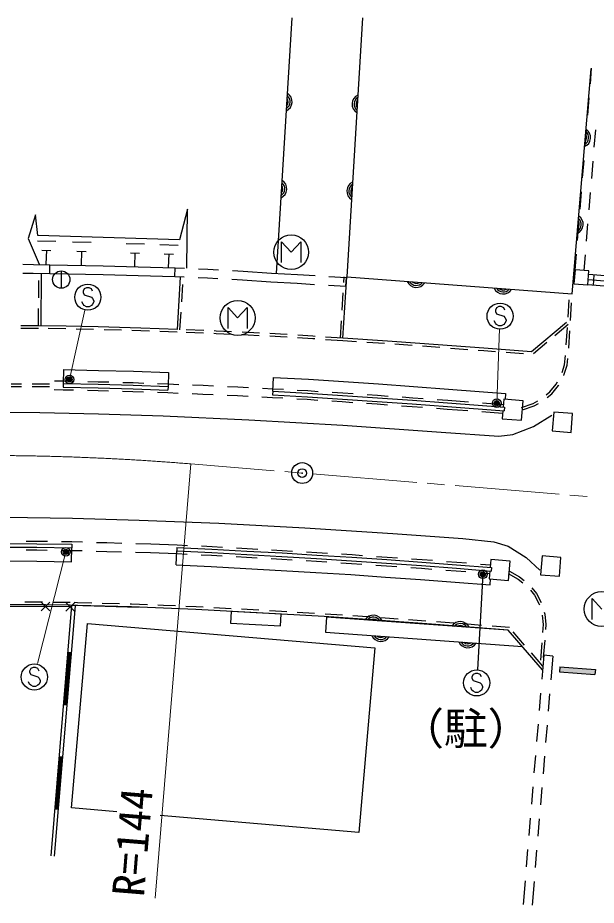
# Model space of a CAD drawing. Units: millimetres, scale not verified. Extents: x 40000 to 680000, y 20000 to 380000.
# Drawn here: x 163110 to 196288, y 274975 to 325880 of the extents above; entities that cross this region are included whole.
import ezdxf
from ezdxf.enums import TextEntityAlignment as Align

# ---------------------------------------------------------------- set-up
doc = ezdxf.new("R2010")
doc.units = ezdxf.units.MM
doc.header["$LTSCALE"] = 1000
doc.header["$PDMODE"] = 32
doc.header["$PDSIZE"] = 500
doc.linetypes.add('CHAIN', pattern=[18.5, 12, -1.5, 3.5, -1.5])
for name, color, linetype, lineweight in [('M-BGD', 7, 'Continuous', 25), ('M-BGD-EXST', 7, 'Continuous', 25), ('M-BMK', 2, 'CHAIN', 13), ('M-BMK-SRVR', 3, 'Continuous', 25), ('M-STR-HTXT', 7, 'Continuous', 13), ('M-STR-STRC', 7, 'Continuous', 25)]:
    doc.layers.add(name, color=color, linetype=linetype, lineweight=lineweight)
doc.styles.add('ＭＳ ゴシック', font='')
doc.styles.get('ＭＳ ゴシック').set_extended_font_data('MS Gothic')

msp = doc.modelspace()

# ---------------------------------------------------------------- hatches: boundary and pattern name
at = {"layer": 'M-BGD'}
msp.add_hatch(color=256, dxfattribs=at).paths.add_polyline_path([(194205, 288659), (194182, 288360), (196214, 288201), (196237, 288500)])

# ---------------------------------------------------------------- linework, layer by layer
for p, q in [((177942, 311220), (178843, 325880)), ((195950, 322082), (196024, 322980)), ((195803, 320288), (195885, 321285)), ((195655, 318494), (195737, 319491)), ((196174, 318452), (196256, 319448)), ((195508, 316700), (195590, 317697)), ((196026, 316658), (196108, 317654)), ((195360, 314906), (195442, 315903)), ((195879, 314864), (195961, 315860)), ((195213, 313112), (195295, 314109)), ((195731, 313070), (195813, 314066)), ((164236, 313093), (165300, 313061)), ((166253, 313031), (167317, 312999)), ((169320, 312937), (170378, 312905)), ((171257, 312878), (172314, 312845)), ((164485, 312553), (165017, 312537)), ((164751, 312545), (164727, 311747)), ((166503, 312491), (167035, 312475)), ((166769, 312483), (166744, 311685)), ((169568, 312400), (170097, 312384)), ((169832, 312392), (169808, 311599)), ((171505, 312341), (172034, 312325)), ((171769, 312333), (171745, 311540)), ((195074, 311418), (195147, 312315)), ((195592, 311375), (195666, 312272)), ((163405, 311737), (164008, 311733)), ((164008, 311733), (164955, 311713)), ((164945, 311213), (164955, 311713)), ((163402, 311237), (164002, 311233)), ((164002, 311233), (164945, 311213)), ((164447, 308205), (164476, 311222)), ((165605, 311363), (165605, 310363)), ((172117, 311032), (172133, 311532)), ((172117, 311032), (172652, 311011)), ((172137, 311532), (172674, 311510)), ((173473, 311478), (174010, 311457)), ((174010, 311457), (174620, 311422)), ((175419, 311378), (176029, 311344)), ((176029, 311344), (177658, 311236)), ((177658, 311236), (179158, 311150)), ((179158, 311150), (180160, 311087)), ((180959, 311038), (181961, 310975)), ((200143, 310805), (195859, 311154)), ((196158, 311130), (196109, 310532)), ((164313, 309806), (164322, 310806)), ((172265, 307996), (172448, 311010)), ((172512, 309584), (172573, 310582)), ((173451, 310979), (173986, 310957)), ((173986, 310957), (174593, 310923)), ((175391, 310879), (175998, 310845)), ((175998, 310845), (177627, 310737)), ((177627, 310737), (179128, 310651)), ((179128, 310651), (180130, 310588)), ((180928, 310539), (181930, 310476)), ((181761, 307497), (181987, 311014)), ((181816, 310700), (181837, 311024)), ((181930, 310476), (181961, 310975)), ((200094, 310207), (195810, 310556)), ((200118, 310506), (195835, 310855)), ((181714, 309104), (181778, 310102)), ((194669, 308708), (194730, 309706)), ((194808, 308521), (194869, 309519)), ((164297, 308206), (164307, 309206)), ((172415, 307987), (172476, 308985)), ((181612, 307507), (181676, 308505)), ((164296, 308206), (163296, 308212)), ((164296, 308056), (163296, 308062)), ((165862, 308038), (164862, 308050)), ((167462, 308004), (166462, 308025)), ((169061, 307956), (168062, 307987)), ((173774, 307937), (172775, 307976)), ((194677, 308288), (193914, 307642)), ((194571, 307111), (194632, 308109)), ((170174, 307922), (169661, 307938)), ((170660, 307904), (170174, 307922)), ((172259, 307846), (171260, 307882)), ((173764, 307787), (172765, 307826)), ((174486, 307759), (174364, 307764)), ((174492, 307909), (174374, 307914)), ((175363, 307721), (174486, 307759)), ((175373, 307871), (174492, 307909)), ((176319, 307680), (175962, 307695)), ((176327, 307830), (175972, 307845)), ((176961, 307644), (176319, 307680)), ((176971, 307794), (176327, 307830)), ((178177, 307577), (177560, 307611)), ((178186, 307726), (177570, 307761)), ((178558, 307553), (178177, 307577)), ((178568, 307703), (178186, 307726)), ((180027, 307463), (179157, 307516)), ((180036, 307612), (179167, 307666)), ((180165, 307604), (180036, 307612)), ((181762, 307497), (180764, 307564)), ((194710, 306924), (194771, 307922)), ((180155, 307454), (180027, 307463)), ((181752, 307348), (180754, 307414)), ((182538, 307298), (181752, 307348)), ((184135, 307196), (183137, 307260)), ((185731, 307080), (184734, 307154)), ((187327, 306961), (186329, 307035)), ((193456, 307254), (192693, 306608)), ((188922, 306841), (187925, 306916)), ((189839, 306772), (189520, 306796)), ((190517, 306720), (189839, 306772)), ((192113, 306598), (191116, 306674)), ((194465, 305977), (194529, 306513)), ((194328, 305538), (194465, 305977)), ((194433, 305370), (194612, 305946)), ((194612, 305946), (194658, 306327)), ((165736, 305696), (165720, 304896)), ((171762, 305526), (171732, 304727)), ((165218, 305060), (165727, 305046)), ((165723, 305046), (166325, 305034)), ((167125, 305017), (167727, 305005)), ((167727, 305005), (168330, 304989)), ((169130, 304968), (169732, 304952)), ((169732, 304952), (170335, 304929)), ((177736, 304454), (177780, 305253)), ((193995, 304870), (194065, 305000)), ((194427, 305358), (194433, 305370)), ((162738, 304734), (163333, 304731)), ((162739, 304884), (163330, 304881)), ((163930, 304879), (164930, 304874)), ((163933, 304729), (164933, 304724)), ((165204, 304561), (165713, 304547)), ((165713, 304547), (166314, 304534)), ((165720, 304896), (165716, 304696)), ((167114, 304518), (167716, 304505)), ((167716, 304505), (168316, 304489)), ((169116, 304468), (169716, 304452)), ((169716, 304452), (170318, 304429)), ((171134, 304899), (171738, 304877)), ((171732, 304727), (171724, 304527)), ((171739, 304877), (172341, 304853)), ((173140, 304821), (173742, 304797)), ((173742, 304797), (174342, 304769)), ((175141, 304733), (175742, 304706)), ((175742, 304706), (176342, 304675)), ((177141, 304635), (177742, 304604)), ((177736, 304454), (177725, 304255)), ((177744, 304604), (178344, 304571)), ((179142, 304526), (179742, 304493)), ((179742, 304493), (180348, 304452)), ((193423, 304243), (193631, 304417)), ((193631, 304417), (193995, 304870)), ((193739, 304312), (194121, 304787)), ((194121, 304787), (194143, 304829)), ((171117, 304400), (171719, 304377)), ((171719, 304377), (172320, 304353)), ((173119, 304321), (173720, 304297)), ((173720, 304297), (174320, 304270)), ((175119, 304233), (175718, 304206)), ((175718, 304206), (176318, 304176)), ((177117, 304135), (177716, 304105)), ((177716, 304105), (178314, 304072)), ((179113, 304027), (179711, 303994)), ((179711, 303994), (180316, 303953)), ((181146, 304399), (181753, 304359)), ((181753, 304359), (182352, 304319)), ((183150, 304265), (183750, 304225)), ((183750, 304225), (184357, 304183)), ((185155, 304128), (185762, 304086)), ((185762, 304086), (186370, 304041)), ((187168, 303982), (187775, 303937)), ((187775, 303937), (188967, 303846)), ((191086, 304336), (191060, 303992)), ((193476, 304092), (193739, 304312)), ((181115, 303900), (181720, 303860)), ((181720, 303860), (182319, 303820)), ((183117, 303767), (183716, 303726)), ((183716, 303726), (184322, 303684)), ((185120, 303629), (185727, 303587)), ((185727, 303587), (186333, 303542)), ((187131, 303483), (187737, 303438)), ((187737, 303438), (188930, 303347)), ((189765, 303785), (190957, 303694)), ((191026, 303539), (191010, 303339)), ((192009, 303530), (192665, 303751)), ((192056, 303388), (192726, 303613)), ((192665, 303751), (192934, 303900)), ((192726, 303613), (192982, 303756)), ((189727, 303287), (190919, 303196)), ((190931, 303345), (190896, 302883)), ((163602, 295863), (164210, 295859)), ((164210, 295859), (164811, 295851)), ((165611, 295840), (166212, 295832)), ((166212, 295832), (166820, 295814)), ((167620, 295791), (168228, 295774)), ((168228, 295774), (169081, 295751)), ((163599, 295363), (164205, 295359)), ((164205, 295359), (164805, 295351)), ((165605, 295340), (166205, 295332)), ((166196, 294682), (166207, 295482)), ((166198, 295332), (166806, 295314)), ((166210, 295682), (166207, 295482)), ((167606, 295291), (168214, 295274)), ((168214, 295274), (169066, 295251)), ((169881, 295729), (170734, 295706)), ((170734, 295706), (172248, 295646)), ((172195, 294497), (172232, 295297)), ((172241, 295496), (172232, 295297)), ((172248, 295646), (172852, 295619)), ((173651, 295582), (174256, 295554)), ((174256, 295554), (174861, 295520)), ((175660, 295476), (176265, 295442)), ((176265, 295442), (176873, 295408)), ((177672, 295363), (178279, 295329)), ((178279, 295329), (178876, 295293)), ((169866, 295229), (170717, 295206)), ((170717, 295206), (172228, 295147)), ((172225, 295147), (172828, 295119)), ((173627, 295083), (174231, 295055)), ((174231, 295055), (174835, 295021)), ((175633, 294976), (176237, 294942)), ((176237, 294942), (176845, 294909)), ((177643, 294864), (178251, 294830)), ((178251, 294830), (178847, 294794)), ((179645, 294746), (180241, 294711)), ((179675, 295246), (180272, 295210)), ((180272, 295210), (180877, 295172)), ((181676, 295122), (182281, 295085)), ((182281, 295085), (182887, 295043)), ((183685, 294988), (184290, 294946)), ((184290, 294946), (184895, 294903)), ((185693, 294846), (186298, 294803)), ((186298, 294803), (186897, 294759)), ((190241, 294806), (190205, 294350)), ((180241, 294711), (180846, 294673)), ((181644, 294623), (182249, 294586)), ((182249, 294586), (182853, 294544)), ((183651, 294489), (184255, 294448)), ((184255, 294448), (184860, 294404)), ((185658, 294348), (186262, 294304)), ((186262, 294304), (186859, 294260)), ((187694, 294700), (188293, 294655)), ((188293, 294655), (188856, 294610)), ((189654, 294545), (190217, 294500)), ((190286, 294344), (190270, 294145)), ((187657, 294201), (188254, 294157)), ((188254, 294157), (188817, 294111)), ((189615, 294047), (190178, 294002)), ((191243, 294005), (191811, 293680)), ((191317, 294135), (191896, 293805)), ((191896, 293805), (192155, 293595)), ((190205, 293347), (190233, 293691)), ((191811, 293680), (192080, 293463)), ((192509, 293047), (192738, 292769)), ((192590, 293185), (192863, 292853)), ((192738, 292769), (193016, 292238)), ((192863, 292853), (193128, 292348)), ((164525, 292356), (163525, 292362)), ((164446, 291859), (164943, 292351)), ((164941, 291856), (164448, 292354)), ((166124, 292335), (165125, 292349)), ((165870, 291841), (166372, 292329)), ((166365, 291834), (165877, 292336)), ((166542, 292327), (166352, 292331)), ((167352, 292303), (166542, 292327)), ((168951, 292255), (167952, 292285)), ((169635, 292235), (169551, 292237)), ((170550, 292202), (169635, 292235)), ((193016, 292238), (193027, 292199)), ((165018, 277805), (166220, 292169)), ((165218, 277789), (166419, 292152)), ((170043, 292057), (166220, 292169)), ((171475, 292169), (171150, 292180)), ((172149, 292140), (171475, 292169)), ((173334, 292089), (172749, 292114)), ((173748, 292067), (173334, 292089)), ((175345, 291982), (174347, 292035)), ((175358, 291820), (175321, 291151)), ((178226, 291664), (175358, 291820)), ((176943, 291898), (175945, 291951)), ((178243, 291829), (177542, 291866)), ((178541, 291811), (178243, 291829)), ((180138, 291715), (179140, 291775)), ((193310, 291777), (193339, 291680)), ((178189, 290995), (178226, 291664)), ((181735, 291613), (180737, 291679)), ((180818, 291507), (180755, 290639)), ((191215, 290746), (180818, 291507)), ((183169, 291518), (182333, 291573)), ((183331, 291507), (183169, 291518)), ((184927, 291393), (183930, 291464)), ((186523, 291278), (185525, 291350)), ((188118, 291155), (187121, 291234)), ((193193, 291623), (193237, 291079)), ((193339, 291680), (193388, 291082)), ((175321, 291151), (178189, 290995)), ((189713, 291028), (188716, 291107)), ((191308, 290902), (190311, 290981)), ((193208, 288482), (191235, 290757)), ((193237, 291079), (193215, 290626)), ((193388, 291082), (193373, 290784)), ((180755, 290639), (192054, 289813)), ((192177, 289900), (191522, 290655)), ((193334, 290185), (193247, 289189)), ((193169, 290028), (193083, 289031)), ((165784, 286478), (166034, 289468)), ((165824, 286475), (166074, 289465)), ((165864, 286472), (166114, 289461)), ((165903, 286468), (166154, 289458)), ((166193, 289455), (165994, 289471)), ((193225, 288691), (192570, 289447)), ((193277, 289312), (193163, 287945)), ((193795, 289269), (193277, 289312)), ((193795, 289269), (193681, 287902)), ((193097, 287148), (193014, 286152)), ((193615, 287105), (193532, 286109)), ((165744, 286482), (165943, 286465)), ((192948, 285354), (192865, 284358)), ((193466, 285311), (193384, 284315)), ((192799, 283561), (192716, 282564)), ((165284, 280499), (165534, 283489)), ((165324, 280496), (165574, 283486)), ((165363, 280493), (165614, 283482)), ((165403, 280489), (165653, 283479)), ((165693, 283476), (165494, 283492)), ((193317, 283518), (193235, 282521)), ((192650, 281767), (192567, 280770)), ((193168, 281724), (193086, 280727)), ((165244, 280503), (165443, 280486)), ((192501, 279973), (192419, 278976)), ((193020, 279930), (192937, 278933)), ((192352, 278179), (192270, 277183)), ((192871, 278136), (192788, 277139)), ((192204, 276385), (192090, 275018)), ((192722, 276342), (192608, 274975))]:
    msp.add_line(p, q, dxfattribs=at)
for points in [[(182882, 325880), (181987, 311014), (194901, 310037), (195999, 322952)], [(172800, 311515), (172849, 314896), (172394, 313143), (164262, 313393), (164132, 314568), (163700, 313218), (164334, 311752)], [(164954, 311713), (168015, 311658), (170024, 311601), (172133, 311532)], [(164945, 311213), (168003, 311158), (170009, 311101), (172117, 311032)], [(172265, 307996), (170179, 308072), (167726, 308148), (165887, 308188), (164297, 308206)], [(194580, 308403), (192584, 306712), (189850, 306922), (186164, 307198), (184324, 307335), (181761, 307497)], [(165736, 305696), (167743, 305655), (169753, 305601), (171762, 305526)], [(177780, 305253), (179781, 305142), (181796, 305008), (183794, 304874), (185809, 304734), (187824, 304585), (191086, 304336)], [(165716, 304696), (167719, 304655), (169721, 304602), (171724, 304527)], [(165720, 304896), (167724, 304855), (169727, 304802), (171732, 304727)], [(177736, 304454), (179733, 304343), (181743, 304210), (183740, 304076), (185752, 303936), (187764, 303787), (191026, 303539)], [(177725, 304255), (179720, 304143), (181730, 304010), (183726, 303876), (185737, 303737), (187749, 303588), (191010, 303339)], [(190896, 302883), (192011, 302798), (192096, 303914), (190980, 303998), (190946, 303545)], [(150168, 295374), (152172, 295482), (154173, 295582), (156179, 295651), (158180, 295690), (160183, 295718), (162193, 295721), (164208, 295709), (166210, 295682)], [(150179, 295175), (152182, 295282), (154182, 295382), (156185, 295451), (158183, 295490), (160185, 295518), (162193, 295521), (164206, 295509), (166207, 295482)], [(172232, 295297), (174238, 295205), (176246, 295092), (178259, 294980), (180250, 294860), (182259, 294735), (184266, 294597), (186273, 294454), (188266, 294306), (190270, 294145)], [(172241, 295496), (174248, 295405), (176257, 295292), (178271, 295180), (180263, 295060), (182272, 294935), (184280, 294797), (186287, 294654), (188281, 294506), (190286, 294344)], [(190190, 294151), (190154, 293697), (191263, 293610), (191350, 294718), (190241, 294806)], [(150222, 294376), (152224, 294483), (154216, 294582), (156206, 294651), (158197, 294690), (160191, 294718), (162191, 294721), (164198, 294709), (166196, 294682)], [(172195, 294497), (174197, 294406), (176201, 294293), (178213, 294181), (180202, 294062), (182206, 293937), (184210, 293799), (186215, 293656), (188204, 293509), (190205, 293347)], [(166122, 292185), (164695, 292205), (162222, 292219), (160380, 292214), (158538, 292187), (156677, 292159), (154838, 292106), (152989, 292026), (150528, 291893), (148685, 291782), (146250, 291586), (144406, 291406), (142566, 291204), (140746, 290980), (138908, 290734), (137106, 290463), (135293, 290164), (133477, 289827), (132267, 289597), (130693, 289284)], [(166121, 292085), (164694, 292105), (162222, 292119), (160381, 292114), (158539, 292087), (156680, 292059), (154842, 292006), (152994, 291926), (150533, 291793), (148692, 291682), (146259, 291486), (144416, 291306), (142577, 291104), (140759, 290881), (138922, 290635), (137122, 290364), (135310, 290065), (133496, 289729), (132286, 289499), (130713, 289186)], [(191235, 290757), (186843, 291105), (183158, 291369), (180690, 291532), (178234, 291679), (173327, 291939), (171469, 292019), (169630, 292085), (166539, 292177), (166121, 292185)], [(168792, 280340), (166199, 280561), (167103, 291139)], [(167103, 291139), (183582, 289731), (182678, 279153), (171283, 280127)]]:
    msp.add_lwpolyline(points, dxfattribs=at)
for points in [[(195810, 310556), (195870, 311355), (195071, 311415), (195012, 310616)], [(193850, 303259), (193767, 302181), (194845, 302098), (194929, 303176)], [(193093, 293933), (194178, 293844), (194266, 294929), (193181, 295017)]]:
    msp.add_lwpolyline(points, close=True, dxfattribs=at)
msp.add_circle((165605, 310863), 500, dxfattribs=at)
for centre, radius, start, end in [((178280, 321062), 567, 294.5579, 58.4129), ((178280, 321062), 453, 302.5173, 50.4535), ((178280, 321062), 340, 318.1427, 34.8282), ((182851, 320926), 567, 114.6269, 238.4819), ((182851, 320926), 453, 122.5863, 230.5225), ((182851, 320926), 340, 138.2116, 214.8972), ((195396, 319008), 567, 293.2119, 57.0669), ((195396, 319008), 453, 301.1713, 49.1075), ((195396, 319008), 340, 316.7967, 33.4822), ((177973, 316071), 567, 294.5579, 58.4129), ((177973, 316071), 453, 302.5173, 50.4535), ((177973, 316071), 340, 318.1427, 34.8282), ((182550, 315935), 567, 114.6269, 238.4819), ((182550, 315935), 453, 122.5863, 230.5225), ((182550, 315935), 340, 138.2116, 214.8972), ((194972, 314026), 567, 293.2119, 57.0669), ((194972, 314026), 453, 301.1713, 49.1075), ((194972, 314026), 340, 316.7967, 33.4822), ((185971, 310980), 567, 203.748, 327.603), ((185971, 310980), 453, 211.7073, 319.6436), ((185971, 310980), 340, 227.3327, 304.0182), ((190957, 310603), 567, 203.748, 327.603), ((190957, 310603), 453, 211.7073, 319.6436), ((190957, 310603), 340, 227.3327, 304.0182), ((183504, 291043), 567, 23.8895, 147.7445), ((183504, 291043), 453, 31.8489, 139.7851), ((183504, 291043), 340, 47.4742, 124.1598), ((188490, 290678), 567, 23.8895, 147.7445), ((188490, 290678), 453, 31.8489, 139.7851), ((188490, 290678), 340, 47.4742, 124.1598), ((183930, 290674), 567, 203.8895, 327.7445), ((183930, 290674), 453, 211.8489, 319.7851), ((183930, 290674), 340, 227.4743, 304.1597), ((188917, 290309), 567, 203.8895, 327.7445), ((188917, 290309), 453, 211.8489, 319.7851), ((188917, 290309), 340, 227.4743, 304.1597)]:
    msp.add_arc(centre, radius, start, end, dxfattribs=at)
at = {"layer": 'M-BGD-EXST'}
for p, q in [((178243, 311833), (178243, 313033)), ((178243, 313033), (178793, 312433)), ((178793, 312433), (179343, 313033)), ((179343, 313033), (179343, 311833)), ((175170, 308061), (175170, 309261)), ((175170, 309261), (175720, 308661)), ((175720, 308661), (176270, 309261)), ((176270, 309261), (176270, 308061)), ((196053, 291364), (196053, 292564)), ((196053, 292564), (196603, 291964))]:
    msp.add_line(p, q, dxfattribs=at)
for centre in [(178793, 312433), (175720, 308661), (196603, 291964)]:
    msp.add_circle(centre, 1000, dxfattribs=at)
at = {"layer": 'M-BMK'}
for p, q in [((173036, 300289), (177825, 299896)), ((178423, 299847), (179420, 299766)), ((180017, 299716), (185997, 299226)), ((186595, 299177), (187592, 299095)), ((188190, 299046), (194170, 298555)), ((194768, 298506), (195765, 298424))]:
    msp.add_line(p, q, dxfattribs=at)
msp.add_arc((161256, 156772), 144000, 85.30765, 122.54623, dxfattribs=at)
at = {"layer": 'M-BMK-SRVR'}
msp.add_circle((179424, 299765), 600, dxfattribs=at)
msp.add_point((179424, 299765), dxfattribs=at)
at = {"layer": 'M-STR-HTXT'}
for p, q in [((166072, 305133), (166965, 309115)), ((190582, 303771), (190743, 308032)), ((173036, 300289), (170991, 275373)), ((165874, 295243), (164252, 288842))]:
    msp.add_line(p, q, dxfattribs=at)
at = {"layer": 'M-STR-STRC'}
for p, q in [((166925, 310330), (166857, 310194)), ((166857, 310194), (166857, 310125)), ((166857, 310125), (166925, 309989)), ((167062, 310398), (166925, 310330)), ((167198, 310398), (167062, 310398)), ((167334, 310330), (167198, 310398)), ((167403, 310194), (167334, 310330)), ((166857, 309444), (166789, 309580)), ((166925, 309989), (167334, 309853)), ((167334, 309853), (167403, 309784)), ((167403, 309784), (167471, 309648)), ((167471, 309580), (167403, 309444)), ((167471, 309648), (167471, 309580)), ((166925, 309375), (166857, 309444)), ((167062, 309307), (166925, 309375)), ((167198, 309307), (167062, 309307)), ((167334, 309375), (167198, 309307)), ((167403, 309444), (167334, 309375)), ((190570, 309240), (190502, 309104)), ((190502, 309104), (190502, 309036)), ((190502, 309036), (190570, 308900)), ((190707, 309309), (190570, 309240)), ((190843, 309309), (190707, 309309)), ((190980, 309240), (190843, 309309)), ((191048, 309104), (190980, 309240)), ((190502, 308354), (190434, 308490)), ((190570, 308900), (190980, 308763)), ((190980, 308763), (191048, 308695)), ((191048, 308695), (191116, 308559)), ((191116, 308490), (191048, 308354)), ((191116, 308559), (191116, 308490)), ((190570, 308286), (190502, 308354)), ((190707, 308218), (190570, 308286)), ((190843, 308218), (190707, 308218)), ((190980, 308286), (190843, 308218)), ((191048, 308354), (190980, 308286)), ((189781, 293960), (189479, 288493)), ((194205, 288659), (194182, 288360)), ((194205, 288659), (196237, 288500)), ((163857, 288545), (163789, 288409)), ((163789, 288409), (163789, 288341)), ((163789, 288341), (163857, 288205)), ((163994, 288614), (163857, 288545)), ((163857, 288205), (164267, 288068)), ((164130, 288614), (163994, 288614)), ((164267, 288545), (164130, 288614)), ((164335, 288409), (164267, 288545)), ((189228, 288206), (189159, 288069)), ((189364, 288274), (189228, 288206)), ((189500, 288274), (189364, 288274)), ((189637, 288206), (189500, 288274)), ((189705, 288069), (189637, 288206)), ((194182, 288360), (196214, 288201)), ((196237, 288500), (196214, 288201)), ((163789, 287659), (163721, 287795)), ((163857, 287591), (163789, 287659)), ((164267, 288068), (164335, 288000)), ((164335, 287659), (164267, 287591)), ((164335, 288000), (164403, 287864)), ((164403, 287795), (164335, 287659)), ((164403, 287864), (164403, 287795)), ((189159, 288069), (189159, 288001)), ((189159, 288001), (189228, 287865)), ((189228, 287865), (189637, 287728)), ((189637, 287728), (189705, 287660)), ((189705, 287660), (189773, 287524)), ((163994, 287523), (163857, 287591)), ((164130, 287523), (163994, 287523)), ((164267, 287591), (164130, 287523)), ((189159, 287319), (189091, 287456)), ((189228, 287251), (189159, 287319)), ((189364, 287183), (189228, 287251)), ((189500, 287183), (189364, 287183)), ((189637, 287251), (189500, 287183)), ((189705, 287319), (189637, 287251)), ((189773, 287456), (189705, 287319)), ((189773, 287524), (189773, 287456))]:
    msp.add_line(p, q, dxfattribs=at)
for points in [[(129437, 300317), (132937, 300950), (136030, 301427), (140253, 301958), (143931, 302384), (147274, 302731), (150622, 303004), (153894, 303182), (157375, 303258), (160807, 303269), (164380, 303229), (167734, 303166), (171459, 303047), (176364, 302816), (181754, 302507), (187402, 302118), (190696, 301874), (191511, 301984), (192689, 302442), (193750, 303081)], [(129494, 294147), (132187, 294659), (135126, 295174), (138054, 295635), (140893, 296020), (143718, 296348), (146837, 296636), (149871, 296863), (152943, 297046), (155891, 297165), (159191, 297226), (162385, 297229), (166258, 297174), (170083, 297070), (174639, 296883), (179572, 296622), (184624, 296299), (188641, 296002), (190418, 295812), (191241, 295577), (192278, 294924), (193051, 294190)]]:
    msp.add_lwpolyline(points, dxfattribs=at)
for centre, radius in [((167130, 309853), 750), ((190775, 308763), 750), ((166072, 305133), 150), ((166072, 305133), 120), ((166072, 305133), 90), ((166072, 305133), 60), ((166072, 305133), 30), ((166072, 305133), 20), ((190582, 303771), 150), ((190582, 303771), 120), ((190582, 303771), 90), ((190582, 303771), 60), ((190582, 303771), 30), ((190582, 303771), 20), ((165874, 295243), 150), ((165874, 295243), 120), ((165874, 295243), 90), ((165874, 295243), 60), ((165874, 295243), 30), ((165874, 295243), 20), ((189781, 293960), 150), ((189781, 293960), 120), ((189781, 293960), 90), ((189781, 293960), 60), ((189781, 293960), 30), ((189781, 293960), 20), ((164062, 288068), 750), ((189432, 287728), 750)]:
    msp.add_circle(centre, radius, dxfattribs=at)
for p in [(166072, 305133), (190582, 303771), (165874, 295243), (189781, 293960)]:
    msp.add_point(p, dxfattribs=at)

# ---------------------------------------------------------------- texts
at = {"layer": 'M-BGD', "style": 'ＭＳ ゴシック'}
msp.add_text('（駐）', height=1833, dxfattribs=at).set_placement((185058, 283641), align=Align.BOTTOM_LEFT)
at = {"layer": 'M-STR-HTXT', "style": 'ＭＳ ゴシック'}
msp.add_text('R=144', height=1833, rotation=85.308, dxfattribs=at).set_placement((170892, 275371), align=Align.BOTTOM_LEFT)

doc.saveas('drawing.dxf')
